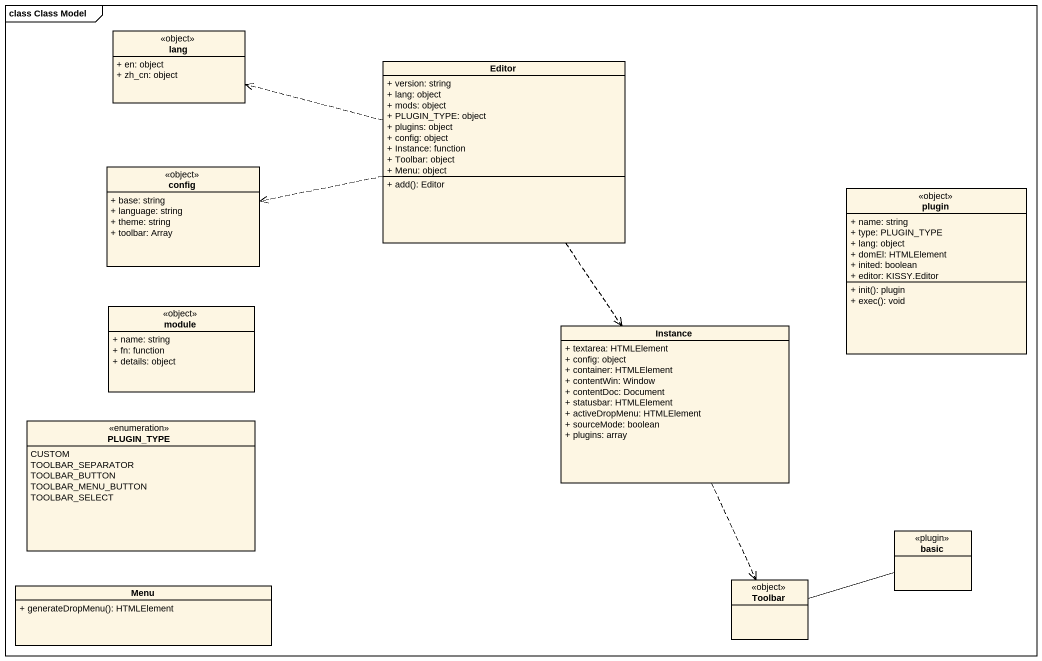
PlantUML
@startuml
mainframe class Class Model
hide circle
hide empty members
skinparam classAttributeIconSize 0
class lang <<object>> {
  + en: object
  + zh_cn: object
}
class Editor {
  + version: string
  + lang: object
  + mods: object
  + PLUGIN_TYPE: object
  + plugins: object
  + config: object
  + Instance: function
  + Toolbar: object
  + Menu: object
  + add(): Editor
}
class config <<object>> {
  + base: string
  + language: string
  + theme: string
  + toolbar: Array
}
class plugin <<object>> {
  + name: string
  + type: PLUGIN_TYPE
  + lang: object
  + domEl: HTMLElement
  + inited: boolean
  + editor: KISSY.Editor
  + init(): plugin
  + exec(): void
}
class module <<object>> {
  + name: string
  + fn: function
  + details: object
}
class Instance {
  + textarea: HTMLElement
  + config: object
  + container: HTMLElement
  + contentWin: Window
  + contentDoc: Document
  + statusbar: HTMLElement
  + activeDropMenu: HTMLElement
  + sourceMode: boolean
  + plugins: array
}
enum PLUGIN_TYPE {
  CUSTOM
  TOOLBAR_SEPARATOR
  TOOLBAR_BUTTON
  TOOLBAR_MENU_BUTTON
  TOOLBAR_SELECT
}
class basic <<plugin>>
class Menu {
  + generateDropMenu(): HTMLElement
}
class Toolbar <<object>>
Editor .left.> lang
Editor .left.> config
Editor ..> Instance
Instance ..> Toolbar
Toolbar -right- basic
@enduml
